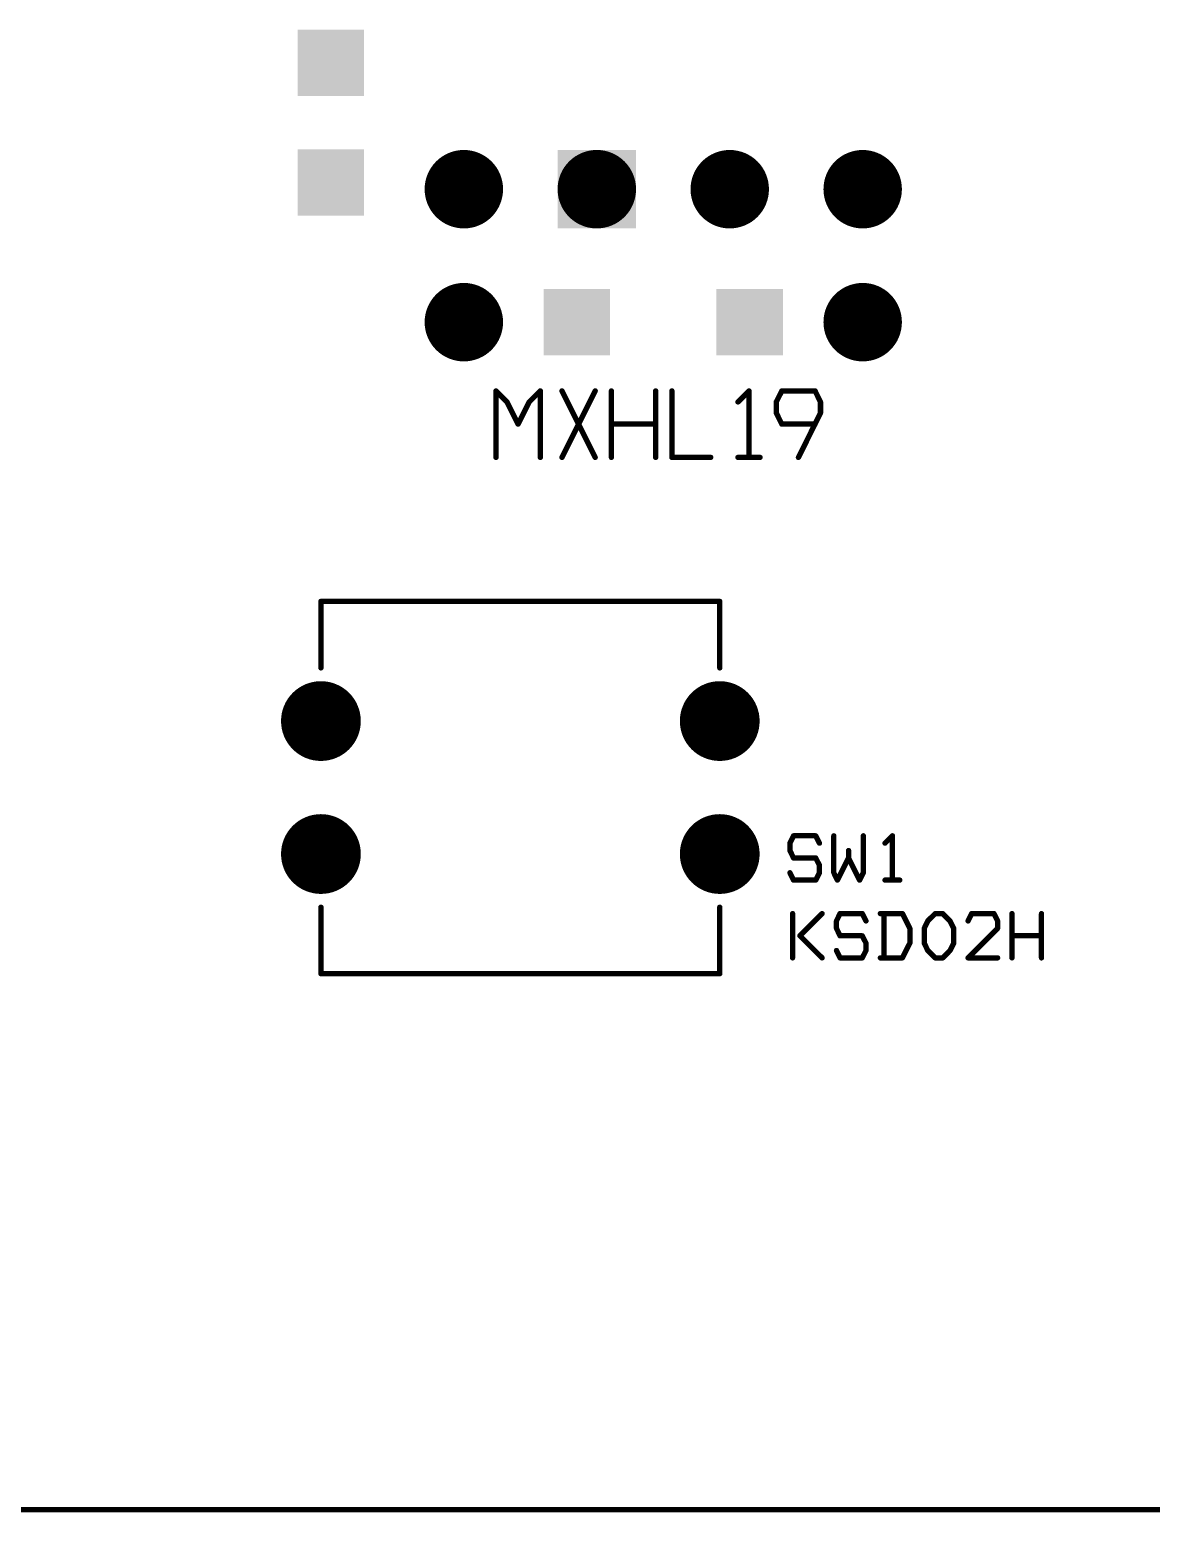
# Model space of a CAD drawing. Header units: millimetres. Extents: x 451 to 799, y 260 to 388.
# Drawn here: x 605.66 to 627.09, y 259.67 to 287.99 of the extents above; entities that cross this region are included whole.
import ezdxf

# ---------------------------------------------------------------- set-up
doc = ezdxf.new("R2010")
doc.units = ezdxf.units.MM
for name, color, linetype in [('3_A_', 4, 'Continuous'), ('4_A_', 54, 'Continuous'), ('5_A_', 7, 'Continuous'), ('8_A_', 3, 'Continuous')]:
    doc.layers.add(name, color=color, linetype=linetype)

# ---------------------------------------------------------------- blocks, each defined once
blk = doc.blocks.new('D24ROUND1_4986X1_4986')
blk.add_lwpolyline([(0.37465, 0, 0.7493, 0.7493, 1), (-0.37465, 0, 0.7493, 0.7493, 1), (0.37465, 0, 0.7493, 0.7493, 0)], format="xyseb")
blk = doc.blocks.new('D29ROUND1_524X1_524')
blk.add_lwpolyline([(0.381, 0, 0.762, 0.762, 1), (-0.381, 0, 0.762, 0.762, 1), (0.381, 0, 0.762, 0.762, 0)], format="xyseb")
blk = doc.blocks.new('D16SQUARE1_27X1_27')
blk.add_solid([(-0.635, -0.635), (0.635, -0.635), (-0.635, 0.635), (0.635, 0.635)])
blk = doc.blocks.new('D41SQUARE1_4986X1_4986')
blk.add_solid([(-0.7493, -0.7493), (0.7493, -0.7493), (-0.7493, 0.7493), (0.7493, 0.7493)])

msp = doc.modelspace()

# ---------------------------------------------------------------- linework, layer by layer
at = {"layer": '5_A_'}
for points in [[(614.778, 280.881, 0.102, 0.102, 0), (614.567, 281.092, 0.102, 0.102, 0)], [(614.567, 281.092, 0.102, 0.102, 0), (614.567, 279.822, 0.102, 0.102, 0)], [(615.413, 281.092, 0.102, 0.102, 0), (615.202, 280.881, 0.102, 0.102, 0)], [(615.413, 279.822, 0.102, 0.102, 0), (615.413, 281.092, 0.102, 0.102, 0)], [(616.462, 279.822, 0.102, 0.102, 0), (615.827, 281.092, 0.102, 0.102, 0)], [(616.462, 281.092, 0.102, 0.102, 0), (615.827, 279.822, 0.102, 0.102, 0)], [(616.772, 279.822, 0.102, 0.102, 0), (616.772, 281.092, 0.102, 0.102, 0)], [(617.618, 279.822, 0.102, 0.102, 0), (617.618, 281.092, 0.102, 0.102, 0)], [(617.928, 279.822, 0.102, 0.102, 0), (617.928, 281.092, 0.102, 0.102, 0)], [(619.401, 281.092, 0.102, 0.102, 0), (619.19, 280.881, 0.102, 0.102, 0)], [(619.401, 279.822, 0.102, 0.102, 0), (619.401, 281.092, 0.102, 0.102, 0)], [(619.922, 280.881, 0.102, 0.102, 0), (620.028, 281.092, 0.102, 0.102, 0)], [(620.028, 281.092, 0.102, 0.102, 0), (620.663, 281.092, 0.102, 0.102, 0)], [(620.663, 281.092, 0.102, 0.102, 0), (620.767, 280.881, 0.102, 0.102, 0)], [(614.989, 280.457, 0.102, 0.102, 0), (614.778, 280.881, 0.102, 0.102, 0)], [(615.202, 280.881, 0.102, 0.102, 0), (614.989, 280.457, 0.102, 0.102, 0)], [(619.922, 280.67, 0.102, 0.102, 0), (619.922, 280.881, 0.102, 0.102, 0)], [(620.028, 280.457, 0.102, 0.102, 0), (619.922, 280.67, 0.102, 0.102, 0)], [(620.767, 280.67, 0.102, 0.102, 0), (620.346, 279.822, 0.102, 0.102, 0)], [(620.767, 280.881, 0.102, 0.102, 0), (620.767, 280.67, 0.102, 0.102, 0)], [(617.618, 280.457, 0.102, 0.102, 0), (616.772, 280.457, 0.102, 0.102, 0)], [(620.663, 280.457, 0.102, 0.102, 0), (620.028, 280.457, 0.102, 0.102, 0)], [(618.669, 279.822, 0.102, 0.102, 0), (617.928, 279.822, 0.102, 0.102, 0)], [(619.612, 279.822, 0.102, 0.102, 0), (619.19, 279.822, 0.102, 0.102, 0)], [(611.222, 275.801, 0.102, 0.102, 0), (611.222, 277.071, 0.102, 0.102, 0)], [(611.222, 277.071, 0.102, 0.102, 0), (618.842, 277.071, 0.102, 0.102, 0)], [(618.842, 277.071, 0.102, 0.102, 0), (618.842, 275.801, 0.102, 0.102, 0)], [(620.252, 272.593, 0.102, 0.102, 0), (620.183, 272.453, 0.102, 0.102, 0)], [(620.183, 272.453, 0.102, 0.102, 0), (620.183, 272.311, 0.102, 0.102, 0)], [(620.676, 272.593, 0.102, 0.102, 0), (620.252, 272.593, 0.102, 0.102, 0)], [(620.747, 272.453, 0.102, 0.102, 0), (620.676, 272.593, 0.102, 0.102, 0)], [(621.021, 271.887, 0.102, 0.102, 0), (621.021, 272.593, 0.102, 0.102, 0)], [(621.585, 272.593, 0.102, 0.102, 0), (621.585, 271.887, 0.102, 0.102, 0)], [(622.142, 272.593, 0.102, 0.102, 0), (621.999, 272.453, 0.102, 0.102, 0)], [(622.142, 271.747, 0.102, 0.102, 0), (622.142, 272.593, 0.102, 0.102, 0)], [(620.183, 272.311, 0.102, 0.102, 0), (620.252, 272.169, 0.102, 0.102, 0)], [(620.252, 272.169, 0.102, 0.102, 0), (620.676, 272.169, 0.102, 0.102, 0)], [(620.676, 272.169, 0.102, 0.102, 0), (620.747, 272.029, 0.102, 0.102, 0)], [(621.303, 272.169, 0.102, 0.102, 0), (621.09, 271.747, 0.102, 0.102, 0)], [(621.303, 272.311, 0.102, 0.102, 0), (621.303, 272.169, 0.102, 0.102, 0)], [(621.514, 271.747, 0.102, 0.102, 0), (621.303, 272.169, 0.102, 0.102, 0)], [(620.252, 271.747, 0.102, 0.102, 0), (620.183, 271.887, 0.102, 0.102, 0)], [(620.747, 271.887, 0.102, 0.102, 0), (620.676, 271.747, 0.102, 0.102, 0)], [(620.747, 272.029, 0.102, 0.102, 0), (620.747, 271.887, 0.102, 0.102, 0)], [(621.09, 271.747, 0.102, 0.102, 0), (621.021, 271.887, 0.102, 0.102, 0)], [(621.585, 271.887, 0.102, 0.102, 0), (621.514, 271.747, 0.102, 0.102, 0)], [(620.676, 271.747, 0.102, 0.102, 0), (620.252, 271.747, 0.102, 0.102, 0)], [(622.281, 271.747, 0.102, 0.102, 0), (621.999, 271.747, 0.102, 0.102, 0)], [(611.222, 269.959, 0.102, 0.102, 0), (611.222, 271.229, 0.102, 0.102, 0)], [(618.842, 271.229, 0.102, 0.102, 0), (618.842, 269.959, 0.102, 0.102, 0)], [(620.234, 271.107, 0.102, 0.102, 0), (620.234, 270.261, 0.102, 0.102, 0)], [(620.374, 270.683, 0.102, 0.102, 0), (620.798, 271.107, 0.102, 0.102, 0)], [(621.141, 271.107, 0.102, 0.102, 0), (621.072, 270.967, 0.102, 0.102, 0)], [(621.565, 271.107, 0.102, 0.102, 0), (621.141, 271.107, 0.102, 0.102, 0)], [(621.636, 270.967, 0.102, 0.102, 0), (621.565, 271.107, 0.102, 0.102, 0)], [(622.332, 271.107, 0.102, 0.102, 0), (621.91, 271.107, 0.102, 0.102, 0)], [(621.979, 270.261, 0.102, 0.102, 0), (621.979, 271.107, 0.102, 0.102, 0)], [(622.474, 270.825, 0.102, 0.102, 0), (622.332, 271.107, 0.102, 0.102, 0)], [(622.817, 270.967, 0.102, 0.102, 0), (622.959, 271.107, 0.102, 0.102, 0)], [(622.959, 271.107, 0.102, 0.102, 0), (623.102, 271.107, 0.102, 0.102, 0)], [(623.102, 271.107, 0.102, 0.102, 0), (623.241, 270.967, 0.102, 0.102, 0)], [(623.655, 271.107, 0.102, 0.102, 0), (623.587, 270.967, 0.102, 0.102, 0)], [(624.08, 271.107, 0.102, 0.102, 0), (623.655, 271.107, 0.102, 0.102, 0)], [(624.151, 270.967, 0.102, 0.102, 0), (624.08, 271.107, 0.102, 0.102, 0)], [(624.425, 270.261, 0.102, 0.102, 0), (624.425, 271.107, 0.102, 0.102, 0)], [(624.989, 270.261, 0.102, 0.102, 0), (624.989, 271.107, 0.102, 0.102, 0)], [(621.072, 270.967, 0.102, 0.102, 0), (621.072, 270.825, 0.102, 0.102, 0)], [(621.072, 270.825, 0.102, 0.102, 0), (621.141, 270.683, 0.102, 0.102, 0)], [(622.474, 270.543, 0.102, 0.102, 0), (622.474, 270.825, 0.102, 0.102, 0)], [(622.749, 270.825, 0.102, 0.102, 0), (622.817, 270.967, 0.102, 0.102, 0)], [(622.749, 270.543, 0.102, 0.102, 0), (622.749, 270.825, 0.102, 0.102, 0)], [(623.241, 270.967, 0.102, 0.102, 0), (623.313, 270.825, 0.102, 0.102, 0)], [(623.313, 270.825, 0.102, 0.102, 0), (623.313, 270.543, 0.102, 0.102, 0)], [(623.587, 270.261, 0.102, 0.102, 0), (624.151, 270.825, 0.102, 0.102, 0)], [(624.151, 270.825, 0.102, 0.102, 0), (624.151, 270.967, 0.102, 0.102, 0)], [(620.798, 270.261, 0.102, 0.102, 0), (620.374, 270.683, 0.102, 0.102, 0)], [(621.141, 270.683, 0.102, 0.102, 0), (621.565, 270.683, 0.102, 0.102, 0)], [(621.565, 270.683, 0.102, 0.102, 0), (621.636, 270.543, 0.102, 0.102, 0)], [(621.636, 270.543, 0.102, 0.102, 0), (621.636, 270.401, 0.102, 0.102, 0)], [(622.332, 270.261, 0.102, 0.102, 0), (622.474, 270.543, 0.102, 0.102, 0)], [(622.817, 270.401, 0.102, 0.102, 0), (622.749, 270.543, 0.102, 0.102, 0)], [(623.313, 270.543, 0.102, 0.102, 0), (623.241, 270.401, 0.102, 0.102, 0)], [(624.989, 270.683, 0.102, 0.102, 0), (624.425, 270.683, 0.102, 0.102, 0)], [(621.141, 270.261, 0.102, 0.102, 0), (621.072, 270.401, 0.102, 0.102, 0)], [(621.565, 270.261, 0.102, 0.102, 0), (621.141, 270.261, 0.102, 0.102, 0)], [(621.636, 270.401, 0.102, 0.102, 0), (621.565, 270.261, 0.102, 0.102, 0)], [(621.91, 270.261, 0.102, 0.102, 0), (622.332, 270.261, 0.102, 0.102, 0)], [(622.959, 270.261, 0.102, 0.102, 0), (622.817, 270.401, 0.102, 0.102, 0)], [(623.102, 270.261, 0.102, 0.102, 0), (622.959, 270.261, 0.102, 0.102, 0)], [(623.241, 270.401, 0.102, 0.102, 0), (623.102, 270.261, 0.102, 0.102, 0)], [(624.151, 270.261, 0.102, 0.102, 0), (623.587, 270.261, 0.102, 0.102, 0)], [(618.842, 269.959, 0.102, 0.102, 0), (611.222, 269.959, 0.102, 0.102, 0)]]:
    msp.add_lwpolyline(points, format="xyseb", dxfattribs=at)
for points in [[(614.542, 281.092, 0.0508, 0.0508, 1), (614.593, 281.092, 0.0508, 0.0508, 1), (614.542, 281.092, 0.0508, 0.0508, 0)], [(614.542, 281.092, 0.0508, 0.0508, 1), (614.593, 281.092, 0.0508, 0.0508, 1), (614.542, 281.092, 0.0508, 0.0508, 0)], [(614.542, 281.092, 0.0508, 0.0508, 1), (614.593, 281.092, 0.0508, 0.0508, 1), (614.542, 281.092, 0.0508, 0.0508, 0)], [(615.388, 281.092, 0.0508, 0.0508, 1), (615.439, 281.092, 0.0508, 0.0508, 1), (615.388, 281.092, 0.0508, 0.0508, 0)], [(615.388, 281.092, 0.0508, 0.0508, 1), (615.439, 281.092, 0.0508, 0.0508, 1), (615.388, 281.092, 0.0508, 0.0508, 0)], [(615.388, 281.092, 0.0508, 0.0508, 1), (615.439, 281.092, 0.0508, 0.0508, 1), (615.388, 281.092, 0.0508, 0.0508, 0)], [(615.802, 281.092, 0.0508, 0.0508, 1), (615.853, 281.092, 0.0508, 0.0508, 1), (615.802, 281.092, 0.0508, 0.0508, 0)], [(615.802, 281.092, 0.0508, 0.0508, 1), (615.853, 281.092, 0.0508, 0.0508, 1), (615.802, 281.092, 0.0508, 0.0508, 0)], [(616.437, 281.092, 0.0508, 0.0508, 1), (616.488, 281.092, 0.0508, 0.0508, 1), (616.437, 281.092, 0.0508, 0.0508, 0)], [(616.747, 281.092, 0.0508, 0.0508, 1), (616.797, 281.092, 0.0508, 0.0508, 1), (616.747, 281.092, 0.0508, 0.0508, 0)], [(616.747, 281.092, 0.0508, 0.0508, 1), (616.797, 281.092, 0.0508, 0.0508, 1), (616.747, 281.092, 0.0508, 0.0508, 0)], [(617.592, 281.092, 0.0508, 0.0508, 1), (617.643, 281.092, 0.0508, 0.0508, 1), (617.592, 281.092, 0.0508, 0.0508, 0)], [(617.592, 281.092, 0.0508, 0.0508, 1), (617.643, 281.092, 0.0508, 0.0508, 1), (617.592, 281.092, 0.0508, 0.0508, 0)], [(617.902, 281.092, 0.0508, 0.0508, 1), (617.953, 281.092, 0.0508, 0.0508, 1), (617.902, 281.092, 0.0508, 0.0508, 0)], [(617.902, 281.092, 0.0508, 0.0508, 1), (617.953, 281.092, 0.0508, 0.0508, 1), (617.902, 281.092, 0.0508, 0.0508, 0)], [(619.376, 281.092, 0.0508, 0.0508, 1), (619.426, 281.092, 0.0508, 0.0508, 1), (619.376, 281.092, 0.0508, 0.0508, 0)], [(619.376, 281.092, 0.0508, 0.0508, 1), (619.426, 281.092, 0.0508, 0.0508, 1), (619.376, 281.092, 0.0508, 0.0508, 0)], [(619.376, 281.092, 0.0508, 0.0508, 1), (619.426, 281.092, 0.0508, 0.0508, 1), (619.376, 281.092, 0.0508, 0.0508, 0)], [(620.003, 281.092, 0.0508, 0.0508, 1), (620.054, 281.092, 0.0508, 0.0508, 1), (620.003, 281.092, 0.0508, 0.0508, 0)], [(620.003, 281.092, 0.0508, 0.0508, 1), (620.054, 281.092, 0.0508, 0.0508, 1), (620.003, 281.092, 0.0508, 0.0508, 0)], [(620.003, 281.092, 0.0508, 0.0508, 1), (620.054, 281.092, 0.0508, 0.0508, 1), (620.003, 281.092, 0.0508, 0.0508, 0)], [(620.638, 281.092, 0.0508, 0.0508, 1), (620.689, 281.092, 0.0508, 0.0508, 1), (620.638, 281.092, 0.0508, 0.0508, 0)], [(620.638, 281.092, 0.0508, 0.0508, 1), (620.689, 281.092, 0.0508, 0.0508, 1), (620.638, 281.092, 0.0508, 0.0508, 0)], [(620.638, 281.092, 0.0508, 0.0508, 1), (620.689, 281.092, 0.0508, 0.0508, 1), (620.638, 281.092, 0.0508, 0.0508, 0)], [(614.753, 280.881, 0.0508, 0.0508, 1), (614.804, 280.881, 0.0508, 0.0508, 1), (614.753, 280.881, 0.0508, 0.0508, 0)], [(614.753, 280.881, 0.0508, 0.0508, 1), (614.804, 280.881, 0.0508, 0.0508, 1), (614.753, 280.881, 0.0508, 0.0508, 0)], [(614.753, 280.881, 0.0508, 0.0508, 1), (614.804, 280.881, 0.0508, 0.0508, 1), (614.753, 280.881, 0.0508, 0.0508, 0)], [(615.177, 280.881, 0.0508, 0.0508, 1), (615.228, 280.881, 0.0508, 0.0508, 1), (615.177, 280.881, 0.0508, 0.0508, 0)], [(615.177, 280.881, 0.0508, 0.0508, 1), (615.228, 280.881, 0.0508, 0.0508, 1), (615.177, 280.881, 0.0508, 0.0508, 0)], [(615.177, 280.881, 0.0508, 0.0508, 1), (615.228, 280.881, 0.0508, 0.0508, 1), (615.177, 280.881, 0.0508, 0.0508, 0)], [(619.165, 280.881, 0.0508, 0.0508, 1), (619.216, 280.881, 0.0508, 0.0508, 1), (619.165, 280.881, 0.0508, 0.0508, 0)], [(619.165, 280.881, 0.0508, 0.0508, 1), (619.216, 280.881, 0.0508, 0.0508, 1), (619.165, 280.881, 0.0508, 0.0508, 0)], [(619.896, 280.881, 0.0508, 0.0508, 1), (619.947, 280.881, 0.0508, 0.0508, 1), (619.896, 280.881, 0.0508, 0.0508, 0)], [(619.896, 280.881, 0.0508, 0.0508, 1), (619.947, 280.881, 0.0508, 0.0508, 1), (619.896, 280.881, 0.0508, 0.0508, 0)], [(619.896, 280.881, 0.0508, 0.0508, 1), (619.947, 280.881, 0.0508, 0.0508, 1), (619.896, 280.881, 0.0508, 0.0508, 0)], [(619.896, 280.67, 0.0508, 0.0508, 1), (619.947, 280.67, 0.0508, 0.0508, 1), (619.896, 280.67, 0.0508, 0.0508, 0)], [(619.896, 280.67, 0.0508, 0.0508, 1), (619.947, 280.67, 0.0508, 0.0508, 1), (619.896, 280.67, 0.0508, 0.0508, 0)], [(619.896, 280.67, 0.0508, 0.0508, 1), (619.947, 280.67, 0.0508, 0.0508, 1), (619.896, 280.67, 0.0508, 0.0508, 0)], [(620.742, 280.881, 0.0508, 0.0508, 1), (620.793, 280.881, 0.0508, 0.0508, 1), (620.742, 280.881, 0.0508, 0.0508, 0)], [(620.742, 280.881, 0.0508, 0.0508, 1), (620.793, 280.881, 0.0508, 0.0508, 1), (620.742, 280.881, 0.0508, 0.0508, 0)], [(620.742, 280.881, 0.0508, 0.0508, 1), (620.793, 280.881, 0.0508, 0.0508, 1), (620.742, 280.881, 0.0508, 0.0508, 0)], [(620.742, 280.67, 0.0508, 0.0508, 1), (620.793, 280.67, 0.0508, 0.0508, 1), (620.742, 280.67, 0.0508, 0.0508, 0)], [(620.742, 280.67, 0.0508, 0.0508, 1), (620.793, 280.67, 0.0508, 0.0508, 1), (620.742, 280.67, 0.0508, 0.0508, 0)], [(620.742, 280.67, 0.0508, 0.0508, 1), (620.793, 280.67, 0.0508, 0.0508, 1), (620.742, 280.67, 0.0508, 0.0508, 0)], [(614.964, 280.457, 0.0508, 0.0508, 1), (615.014, 280.457, 0.0508, 0.0508, 1), (614.964, 280.457, 0.0508, 0.0508, 0)], [(614.964, 280.457, 0.0508, 0.0508, 1), (615.014, 280.457, 0.0508, 0.0508, 1), (614.964, 280.457, 0.0508, 0.0508, 0)], [(614.964, 280.457, 0.0508, 0.0508, 1), (615.014, 280.457, 0.0508, 0.0508, 1), (614.964, 280.457, 0.0508, 0.0508, 0)], [(616.747, 280.457, 0.0508, 0.0508, 1), (616.797, 280.457, 0.0508, 0.0508, 1), (616.747, 280.457, 0.0508, 0.0508, 0)], [(616.747, 280.457, 0.0508, 0.0508, 1), (616.797, 280.457, 0.0508, 0.0508, 1), (616.747, 280.457, 0.0508, 0.0508, 0)], [(617.592, 280.457, 0.0508, 0.0508, 1), (617.643, 280.457, 0.0508, 0.0508, 1), (617.592, 280.457, 0.0508, 0.0508, 0)], [(620.003, 280.457, 0.0508, 0.0508, 1), (620.054, 280.457, 0.0508, 0.0508, 1), (620.003, 280.457, 0.0508, 0.0508, 0)], [(620.003, 280.457, 0.0508, 0.0508, 1), (620.054, 280.457, 0.0508, 0.0508, 1), (620.003, 280.457, 0.0508, 0.0508, 0)], [(620.003, 280.457, 0.0508, 0.0508, 1), (620.054, 280.457, 0.0508, 0.0508, 1), (620.003, 280.457, 0.0508, 0.0508, 0)], [(620.638, 280.457, 0.0508, 0.0508, 1), (620.689, 280.457, 0.0508, 0.0508, 1), (620.638, 280.457, 0.0508, 0.0508, 0)], [(614.542, 279.822, 0.0508, 0.0508, 1), (614.593, 279.822, 0.0508, 0.0508, 1), (614.542, 279.822, 0.0508, 0.0508, 0)], [(614.542, 279.822, 0.0508, 0.0508, 1), (614.593, 279.822, 0.0508, 0.0508, 1), (614.542, 279.822, 0.0508, 0.0508, 0)], [(615.388, 279.822, 0.0508, 0.0508, 1), (615.439, 279.822, 0.0508, 0.0508, 1), (615.388, 279.822, 0.0508, 0.0508, 0)], [(615.802, 279.822, 0.0508, 0.0508, 1), (615.853, 279.822, 0.0508, 0.0508, 1), (615.802, 279.822, 0.0508, 0.0508, 0)], [(615.802, 279.822, 0.0508, 0.0508, 1), (615.853, 279.822, 0.0508, 0.0508, 1), (615.802, 279.822, 0.0508, 0.0508, 0)], [(616.437, 279.822, 0.0508, 0.0508, 1), (616.488, 279.822, 0.0508, 0.0508, 1), (616.437, 279.822, 0.0508, 0.0508, 0)], [(616.747, 279.822, 0.0508, 0.0508, 1), (616.797, 279.822, 0.0508, 0.0508, 1), (616.747, 279.822, 0.0508, 0.0508, 0)], [(617.592, 279.822, 0.0508, 0.0508, 1), (617.643, 279.822, 0.0508, 0.0508, 1), (617.592, 279.822, 0.0508, 0.0508, 0)], [(617.902, 279.822, 0.0508, 0.0508, 1), (617.953, 279.822, 0.0508, 0.0508, 1), (617.902, 279.822, 0.0508, 0.0508, 0)], [(617.902, 279.822, 0.0508, 0.0508, 1), (617.953, 279.822, 0.0508, 0.0508, 1), (617.902, 279.822, 0.0508, 0.0508, 0)], [(617.902, 279.822, 0.0508, 0.0508, 1), (617.953, 279.822, 0.0508, 0.0508, 1), (617.902, 279.822, 0.0508, 0.0508, 0)], [(618.644, 279.822, 0.0508, 0.0508, 1), (618.695, 279.822, 0.0508, 0.0508, 1), (618.644, 279.822, 0.0508, 0.0508, 0)], [(619.165, 279.822, 0.0508, 0.0508, 1), (619.216, 279.822, 0.0508, 0.0508, 1), (619.165, 279.822, 0.0508, 0.0508, 0)], [(619.165, 279.822, 0.0508, 0.0508, 1), (619.216, 279.822, 0.0508, 0.0508, 1), (619.165, 279.822, 0.0508, 0.0508, 0)], [(619.376, 279.822, 0.0508, 0.0508, 1), (619.426, 279.822, 0.0508, 0.0508, 1), (619.376, 279.822, 0.0508, 0.0508, 0)], [(619.586, 279.822, 0.0508, 0.0508, 1), (619.637, 279.822, 0.0508, 0.0508, 1), (619.586, 279.822, 0.0508, 0.0508, 0)], [(620.32, 279.822, 0.0508, 0.0508, 1), (620.371, 279.822, 0.0508, 0.0508, 1), (620.32, 279.822, 0.0508, 0.0508, 0)], [(620.32, 279.822, 0.0508, 0.0508, 1), (620.371, 279.822, 0.0508, 0.0508, 1), (620.32, 279.822, 0.0508, 0.0508, 0)], [(611.197, 277.071, 0.0508, 0.0508, 1), (611.248, 277.071, 0.0508, 0.0508, 1), (611.197, 277.071, 0.0508, 0.0508, 0)], [(611.197, 277.071, 0.0508, 0.0508, 1), (611.248, 277.071, 0.0508, 0.0508, 1), (611.197, 277.071, 0.0508, 0.0508, 0)], [(611.197, 277.071, 0.0508, 0.0508, 1), (611.248, 277.071, 0.0508, 0.0508, 1), (611.197, 277.071, 0.0508, 0.0508, 0)], [(618.817, 277.071, 0.0508, 0.0508, 1), (618.868, 277.071, 0.0508, 0.0508, 1), (618.817, 277.071, 0.0508, 0.0508, 0)], [(618.817, 277.071, 0.0508, 0.0508, 1), (618.868, 277.071, 0.0508, 0.0508, 1), (618.817, 277.071, 0.0508, 0.0508, 0)], [(618.817, 277.071, 0.0508, 0.0508, 1), (618.868, 277.071, 0.0508, 0.0508, 1), (618.817, 277.071, 0.0508, 0.0508, 0)], [(611.197, 275.801, 0.0508, 0.0508, 1), (611.248, 275.801, 0.0508, 0.0508, 1), (611.197, 275.801, 0.0508, 0.0508, 0)], [(618.817, 275.801, 0.0508, 0.0508, 1), (618.868, 275.801, 0.0508, 0.0508, 1), (618.817, 275.801, 0.0508, 0.0508, 0)], [(618.817, 275.801, 0.0508, 0.0508, 1), (618.868, 275.801, 0.0508, 0.0508, 1), (618.817, 275.801, 0.0508, 0.0508, 0)], [(620.158, 272.453, 0.0508, 0.0508, 1), (620.209, 272.453, 0.0508, 0.0508, 1), (620.158, 272.453, 0.0508, 0.0508, 0)], [(620.158, 272.453, 0.0508, 0.0508, 1), (620.209, 272.453, 0.0508, 0.0508, 1), (620.158, 272.453, 0.0508, 0.0508, 0)], [(620.158, 272.453, 0.0508, 0.0508, 1), (620.209, 272.453, 0.0508, 0.0508, 1), (620.158, 272.453, 0.0508, 0.0508, 0)], [(620.226, 272.593, 0.0508, 0.0508, 1), (620.277, 272.593, 0.0508, 0.0508, 1), (620.226, 272.593, 0.0508, 0.0508, 0)], [(620.226, 272.593, 0.0508, 0.0508, 1), (620.277, 272.593, 0.0508, 0.0508, 1), (620.226, 272.593, 0.0508, 0.0508, 0)], [(620.226, 272.593, 0.0508, 0.0508, 1), (620.277, 272.593, 0.0508, 0.0508, 1), (620.226, 272.593, 0.0508, 0.0508, 0)], [(620.651, 272.593, 0.0508, 0.0508, 1), (620.701, 272.593, 0.0508, 0.0508, 1), (620.651, 272.593, 0.0508, 0.0508, 0)], [(620.651, 272.593, 0.0508, 0.0508, 1), (620.701, 272.593, 0.0508, 0.0508, 1), (620.651, 272.593, 0.0508, 0.0508, 0)], [(620.651, 272.593, 0.0508, 0.0508, 1), (620.701, 272.593, 0.0508, 0.0508, 1), (620.651, 272.593, 0.0508, 0.0508, 0)], [(620.722, 272.453, 0.0508, 0.0508, 1), (620.773, 272.453, 0.0508, 0.0508, 1), (620.722, 272.453, 0.0508, 0.0508, 0)], [(620.996, 272.593, 0.0508, 0.0508, 1), (621.047, 272.593, 0.0508, 0.0508, 1), (620.996, 272.593, 0.0508, 0.0508, 0)], [(620.996, 272.593, 0.0508, 0.0508, 1), (621.047, 272.593, 0.0508, 0.0508, 1), (620.996, 272.593, 0.0508, 0.0508, 0)], [(621.56, 272.593, 0.0508, 0.0508, 1), (621.611, 272.593, 0.0508, 0.0508, 1), (621.56, 272.593, 0.0508, 0.0508, 0)], [(621.974, 272.453, 0.0508, 0.0508, 1), (622.025, 272.453, 0.0508, 0.0508, 1), (621.974, 272.453, 0.0508, 0.0508, 0)], [(621.974, 272.453, 0.0508, 0.0508, 1), (622.025, 272.453, 0.0508, 0.0508, 1), (621.974, 272.453, 0.0508, 0.0508, 0)], [(622.116, 272.593, 0.0508, 0.0508, 1), (622.167, 272.593, 0.0508, 0.0508, 1), (622.116, 272.593, 0.0508, 0.0508, 0)], [(622.116, 272.593, 0.0508, 0.0508, 1), (622.167, 272.593, 0.0508, 0.0508, 1), (622.116, 272.593, 0.0508, 0.0508, 0)], [(622.116, 272.593, 0.0508, 0.0508, 1), (622.167, 272.593, 0.0508, 0.0508, 1), (622.116, 272.593, 0.0508, 0.0508, 0)], [(620.158, 272.311, 0.0508, 0.0508, 1), (620.209, 272.311, 0.0508, 0.0508, 1), (620.158, 272.311, 0.0508, 0.0508, 0)], [(620.158, 272.311, 0.0508, 0.0508, 1), (620.209, 272.311, 0.0508, 0.0508, 1), (620.158, 272.311, 0.0508, 0.0508, 0)], [(620.158, 272.311, 0.0508, 0.0508, 1), (620.209, 272.311, 0.0508, 0.0508, 1), (620.158, 272.311, 0.0508, 0.0508, 0)], [(620.226, 272.169, 0.0508, 0.0508, 1), (620.277, 272.169, 0.0508, 0.0508, 1), (620.226, 272.169, 0.0508, 0.0508, 0)], [(620.226, 272.169, 0.0508, 0.0508, 1), (620.277, 272.169, 0.0508, 0.0508, 1), (620.226, 272.169, 0.0508, 0.0508, 0)], [(620.226, 272.169, 0.0508, 0.0508, 1), (620.277, 272.169, 0.0508, 0.0508, 1), (620.226, 272.169, 0.0508, 0.0508, 0)], [(620.651, 272.169, 0.0508, 0.0508, 1), (620.701, 272.169, 0.0508, 0.0508, 1), (620.651, 272.169, 0.0508, 0.0508, 0)], [(620.651, 272.169, 0.0508, 0.0508, 1), (620.701, 272.169, 0.0508, 0.0508, 1), (620.651, 272.169, 0.0508, 0.0508, 0)], [(620.651, 272.169, 0.0508, 0.0508, 1), (620.701, 272.169, 0.0508, 0.0508, 1), (620.651, 272.169, 0.0508, 0.0508, 0)], [(621.278, 272.311, 0.0508, 0.0508, 1), (621.329, 272.311, 0.0508, 0.0508, 1), (621.278, 272.311, 0.0508, 0.0508, 0)], [(621.278, 272.169, 0.0508, 0.0508, 1), (621.329, 272.169, 0.0508, 0.0508, 1), (621.278, 272.169, 0.0508, 0.0508, 0)], [(621.278, 272.169, 0.0508, 0.0508, 1), (621.329, 272.169, 0.0508, 0.0508, 1), (621.278, 272.169, 0.0508, 0.0508, 0)], [(621.278, 272.169, 0.0508, 0.0508, 1), (621.329, 272.169, 0.0508, 0.0508, 1), (621.278, 272.169, 0.0508, 0.0508, 0)], [(621.278, 272.169, 0.0508, 0.0508, 1), (621.329, 272.169, 0.0508, 0.0508, 1), (621.278, 272.169, 0.0508, 0.0508, 0)], [(621.278, 272.169, 0.0508, 0.0508, 1), (621.329, 272.169, 0.0508, 0.0508, 1), (621.278, 272.169, 0.0508, 0.0508, 0)], [(620.158, 271.887, 0.0508, 0.0508, 1), (620.209, 271.887, 0.0508, 0.0508, 1), (620.158, 271.887, 0.0508, 0.0508, 0)], [(620.158, 271.887, 0.0508, 0.0508, 1), (620.209, 271.887, 0.0508, 0.0508, 1), (620.158, 271.887, 0.0508, 0.0508, 0)], [(620.722, 272.029, 0.0508, 0.0508, 1), (620.773, 272.029, 0.0508, 0.0508, 1), (620.722, 272.029, 0.0508, 0.0508, 0)], [(620.722, 272.029, 0.0508, 0.0508, 1), (620.773, 272.029, 0.0508, 0.0508, 1), (620.722, 272.029, 0.0508, 0.0508, 0)], [(620.722, 272.029, 0.0508, 0.0508, 1), (620.773, 272.029, 0.0508, 0.0508, 1), (620.722, 272.029, 0.0508, 0.0508, 0)], [(620.722, 271.887, 0.0508, 0.0508, 1), (620.773, 271.887, 0.0508, 0.0508, 1), (620.722, 271.887, 0.0508, 0.0508, 0)], [(620.722, 271.887, 0.0508, 0.0508, 1), (620.773, 271.887, 0.0508, 0.0508, 1), (620.722, 271.887, 0.0508, 0.0508, 0)], [(620.722, 271.887, 0.0508, 0.0508, 1), (620.773, 271.887, 0.0508, 0.0508, 1), (620.722, 271.887, 0.0508, 0.0508, 0)], [(620.996, 271.887, 0.0508, 0.0508, 1), (621.047, 271.887, 0.0508, 0.0508, 1), (620.996, 271.887, 0.0508, 0.0508, 0)], [(620.996, 271.887, 0.0508, 0.0508, 1), (621.047, 271.887, 0.0508, 0.0508, 1), (620.996, 271.887, 0.0508, 0.0508, 0)], [(620.996, 271.887, 0.0508, 0.0508, 1), (621.047, 271.887, 0.0508, 0.0508, 1), (620.996, 271.887, 0.0508, 0.0508, 0)], [(621.56, 271.887, 0.0508, 0.0508, 1), (621.611, 271.887, 0.0508, 0.0508, 1), (621.56, 271.887, 0.0508, 0.0508, 0)], [(621.56, 271.887, 0.0508, 0.0508, 1), (621.611, 271.887, 0.0508, 0.0508, 1), (621.56, 271.887, 0.0508, 0.0508, 0)], [(621.56, 271.887, 0.0508, 0.0508, 1), (621.611, 271.887, 0.0508, 0.0508, 1), (621.56, 271.887, 0.0508, 0.0508, 0)], [(620.226, 271.747, 0.0508, 0.0508, 1), (620.277, 271.747, 0.0508, 0.0508, 1), (620.226, 271.747, 0.0508, 0.0508, 0)], [(620.226, 271.747, 0.0508, 0.0508, 1), (620.277, 271.747, 0.0508, 0.0508, 1), (620.226, 271.747, 0.0508, 0.0508, 0)], [(620.226, 271.747, 0.0508, 0.0508, 1), (620.277, 271.747, 0.0508, 0.0508, 1), (620.226, 271.747, 0.0508, 0.0508, 0)], [(620.651, 271.747, 0.0508, 0.0508, 1), (620.701, 271.747, 0.0508, 0.0508, 1), (620.651, 271.747, 0.0508, 0.0508, 0)], [(620.651, 271.747, 0.0508, 0.0508, 1), (620.701, 271.747, 0.0508, 0.0508, 1), (620.651, 271.747, 0.0508, 0.0508, 0)], [(620.651, 271.747, 0.0508, 0.0508, 1), (620.701, 271.747, 0.0508, 0.0508, 1), (620.651, 271.747, 0.0508, 0.0508, 0)], [(621.065, 271.747, 0.0508, 0.0508, 1), (621.115, 271.747, 0.0508, 0.0508, 1), (621.065, 271.747, 0.0508, 0.0508, 0)], [(621.065, 271.747, 0.0508, 0.0508, 1), (621.115, 271.747, 0.0508, 0.0508, 1), (621.065, 271.747, 0.0508, 0.0508, 0)], [(621.065, 271.747, 0.0508, 0.0508, 1), (621.115, 271.747, 0.0508, 0.0508, 1), (621.065, 271.747, 0.0508, 0.0508, 0)], [(621.489, 271.747, 0.0508, 0.0508, 1), (621.54, 271.747, 0.0508, 0.0508, 1), (621.489, 271.747, 0.0508, 0.0508, 0)], [(621.489, 271.747, 0.0508, 0.0508, 1), (621.54, 271.747, 0.0508, 0.0508, 1), (621.489, 271.747, 0.0508, 0.0508, 0)], [(621.489, 271.747, 0.0508, 0.0508, 1), (621.54, 271.747, 0.0508, 0.0508, 1), (621.489, 271.747, 0.0508, 0.0508, 0)], [(621.974, 271.747, 0.0508, 0.0508, 1), (622.025, 271.747, 0.0508, 0.0508, 1), (621.974, 271.747, 0.0508, 0.0508, 0)], [(621.974, 271.747, 0.0508, 0.0508, 1), (622.025, 271.747, 0.0508, 0.0508, 1), (621.974, 271.747, 0.0508, 0.0508, 0)], [(622.116, 271.747, 0.0508, 0.0508, 1), (622.167, 271.747, 0.0508, 0.0508, 1), (622.116, 271.747, 0.0508, 0.0508, 0)], [(622.256, 271.747, 0.0508, 0.0508, 1), (622.307, 271.747, 0.0508, 0.0508, 1), (622.256, 271.747, 0.0508, 0.0508, 0)], [(611.197, 271.229, 0.0508, 0.0508, 1), (611.248, 271.229, 0.0508, 0.0508, 1), (611.197, 271.229, 0.0508, 0.0508, 0)], [(611.197, 271.229, 0.0508, 0.0508, 1), (611.248, 271.229, 0.0508, 0.0508, 1), (611.197, 271.229, 0.0508, 0.0508, 0)], [(618.817, 271.229, 0.0508, 0.0508, 1), (618.868, 271.229, 0.0508, 0.0508, 1), (618.817, 271.229, 0.0508, 0.0508, 0)], [(620.209, 271.107, 0.0508, 0.0508, 1), (620.259, 271.107, 0.0508, 0.0508, 1), (620.209, 271.107, 0.0508, 0.0508, 0)], [(620.773, 271.107, 0.0508, 0.0508, 1), (620.823, 271.107, 0.0508, 0.0508, 1), (620.773, 271.107, 0.0508, 0.0508, 0)], [(620.773, 271.107, 0.0508, 0.0508, 1), (620.823, 271.107, 0.0508, 0.0508, 1), (620.773, 271.107, 0.0508, 0.0508, 0)], [(621.115, 271.107, 0.0508, 0.0508, 1), (621.166, 271.107, 0.0508, 0.0508, 1), (621.115, 271.107, 0.0508, 0.0508, 0)], [(621.115, 271.107, 0.0508, 0.0508, 1), (621.166, 271.107, 0.0508, 0.0508, 1), (621.115, 271.107, 0.0508, 0.0508, 0)], [(621.115, 271.107, 0.0508, 0.0508, 1), (621.166, 271.107, 0.0508, 0.0508, 1), (621.115, 271.107, 0.0508, 0.0508, 0)], [(621.54, 271.107, 0.0508, 0.0508, 1), (621.59, 271.107, 0.0508, 0.0508, 1), (621.54, 271.107, 0.0508, 0.0508, 0)], [(621.54, 271.107, 0.0508, 0.0508, 1), (621.59, 271.107, 0.0508, 0.0508, 1), (621.54, 271.107, 0.0508, 0.0508, 0)], [(621.54, 271.107, 0.0508, 0.0508, 1), (621.59, 271.107, 0.0508, 0.0508, 1), (621.54, 271.107, 0.0508, 0.0508, 0)], [(621.885, 271.107, 0.0508, 0.0508, 1), (621.936, 271.107, 0.0508, 0.0508, 1), (621.885, 271.107, 0.0508, 0.0508, 0)], [(621.885, 271.107, 0.0508, 0.0508, 1), (621.936, 271.107, 0.0508, 0.0508, 1), (621.885, 271.107, 0.0508, 0.0508, 0)], [(621.954, 271.107, 0.0508, 0.0508, 1), (622.004, 271.107, 0.0508, 0.0508, 1), (621.954, 271.107, 0.0508, 0.0508, 0)], [(621.954, 271.107, 0.0508, 0.0508, 1), (622.004, 271.107, 0.0508, 0.0508, 1), (621.954, 271.107, 0.0508, 0.0508, 0)], [(622.307, 271.107, 0.0508, 0.0508, 1), (622.357, 271.107, 0.0508, 0.0508, 1), (622.307, 271.107, 0.0508, 0.0508, 0)], [(622.307, 271.107, 0.0508, 0.0508, 1), (622.357, 271.107, 0.0508, 0.0508, 1), (622.307, 271.107, 0.0508, 0.0508, 0)], [(622.307, 271.107, 0.0508, 0.0508, 1), (622.357, 271.107, 0.0508, 0.0508, 1), (622.307, 271.107, 0.0508, 0.0508, 0)], [(622.934, 271.107, 0.0508, 0.0508, 1), (622.985, 271.107, 0.0508, 0.0508, 1), (622.934, 271.107, 0.0508, 0.0508, 0)], [(622.934, 271.107, 0.0508, 0.0508, 1), (622.985, 271.107, 0.0508, 0.0508, 1), (622.934, 271.107, 0.0508, 0.0508, 0)], [(622.934, 271.107, 0.0508, 0.0508, 1), (622.985, 271.107, 0.0508, 0.0508, 1), (622.934, 271.107, 0.0508, 0.0508, 0)], [(623.076, 271.107, 0.0508, 0.0508, 1), (623.127, 271.107, 0.0508, 0.0508, 1), (623.076, 271.107, 0.0508, 0.0508, 0)], [(623.076, 271.107, 0.0508, 0.0508, 1), (623.127, 271.107, 0.0508, 0.0508, 1), (623.076, 271.107, 0.0508, 0.0508, 0)], [(623.076, 271.107, 0.0508, 0.0508, 1), (623.127, 271.107, 0.0508, 0.0508, 1), (623.076, 271.107, 0.0508, 0.0508, 0)], [(623.63, 271.107, 0.0508, 0.0508, 1), (623.681, 271.107, 0.0508, 0.0508, 1), (623.63, 271.107, 0.0508, 0.0508, 0)], [(623.63, 271.107, 0.0508, 0.0508, 1), (623.681, 271.107, 0.0508, 0.0508, 1), (623.63, 271.107, 0.0508, 0.0508, 0)], [(623.63, 271.107, 0.0508, 0.0508, 1), (623.681, 271.107, 0.0508, 0.0508, 1), (623.63, 271.107, 0.0508, 0.0508, 0)], [(624.054, 271.107, 0.0508, 0.0508, 1), (624.105, 271.107, 0.0508, 0.0508, 1), (624.054, 271.107, 0.0508, 0.0508, 0)], [(624.054, 271.107, 0.0508, 0.0508, 1), (624.105, 271.107, 0.0508, 0.0508, 1), (624.054, 271.107, 0.0508, 0.0508, 0)], [(624.054, 271.107, 0.0508, 0.0508, 1), (624.105, 271.107, 0.0508, 0.0508, 1), (624.054, 271.107, 0.0508, 0.0508, 0)], [(624.4, 271.107, 0.0508, 0.0508, 1), (624.45, 271.107, 0.0508, 0.0508, 1), (624.4, 271.107, 0.0508, 0.0508, 0)], [(624.4, 271.107, 0.0508, 0.0508, 1), (624.45, 271.107, 0.0508, 0.0508, 1), (624.4, 271.107, 0.0508, 0.0508, 0)], [(624.964, 271.107, 0.0508, 0.0508, 1), (625.014, 271.107, 0.0508, 0.0508, 1), (624.964, 271.107, 0.0508, 0.0508, 0)], [(624.964, 271.107, 0.0508, 0.0508, 1), (625.014, 271.107, 0.0508, 0.0508, 1), (624.964, 271.107, 0.0508, 0.0508, 0)], [(621.047, 270.967, 0.0508, 0.0508, 1), (621.098, 270.967, 0.0508, 0.0508, 1), (621.047, 270.967, 0.0508, 0.0508, 0)], [(621.047, 270.967, 0.0508, 0.0508, 1), (621.098, 270.967, 0.0508, 0.0508, 1), (621.047, 270.967, 0.0508, 0.0508, 0)], [(621.047, 270.967, 0.0508, 0.0508, 1), (621.098, 270.967, 0.0508, 0.0508, 1), (621.047, 270.967, 0.0508, 0.0508, 0)], [(621.047, 270.825, 0.0508, 0.0508, 1), (621.098, 270.825, 0.0508, 0.0508, 1), (621.047, 270.825, 0.0508, 0.0508, 0)], [(621.047, 270.825, 0.0508, 0.0508, 1), (621.098, 270.825, 0.0508, 0.0508, 1), (621.047, 270.825, 0.0508, 0.0508, 0)], [(621.047, 270.825, 0.0508, 0.0508, 1), (621.098, 270.825, 0.0508, 0.0508, 1), (621.047, 270.825, 0.0508, 0.0508, 0)], [(621.611, 270.967, 0.0508, 0.0508, 1), (621.662, 270.967, 0.0508, 0.0508, 1), (621.611, 270.967, 0.0508, 0.0508, 0)], [(622.449, 270.825, 0.0508, 0.0508, 1), (622.5, 270.825, 0.0508, 0.0508, 1), (622.449, 270.825, 0.0508, 0.0508, 0)], [(622.449, 270.825, 0.0508, 0.0508, 1), (622.5, 270.825, 0.0508, 0.0508, 1), (622.449, 270.825, 0.0508, 0.0508, 0)], [(622.449, 270.825, 0.0508, 0.0508, 1), (622.5, 270.825, 0.0508, 0.0508, 1), (622.449, 270.825, 0.0508, 0.0508, 0)], [(622.723, 270.825, 0.0508, 0.0508, 1), (622.774, 270.825, 0.0508, 0.0508, 1), (622.723, 270.825, 0.0508, 0.0508, 0)], [(622.723, 270.825, 0.0508, 0.0508, 1), (622.774, 270.825, 0.0508, 0.0508, 1), (622.723, 270.825, 0.0508, 0.0508, 0)], [(622.723, 270.825, 0.0508, 0.0508, 1), (622.774, 270.825, 0.0508, 0.0508, 1), (622.723, 270.825, 0.0508, 0.0508, 0)], [(622.792, 270.967, 0.0508, 0.0508, 1), (622.843, 270.967, 0.0508, 0.0508, 1), (622.792, 270.967, 0.0508, 0.0508, 0)], [(622.792, 270.967, 0.0508, 0.0508, 1), (622.843, 270.967, 0.0508, 0.0508, 1), (622.792, 270.967, 0.0508, 0.0508, 0)], [(622.792, 270.967, 0.0508, 0.0508, 1), (622.843, 270.967, 0.0508, 0.0508, 1), (622.792, 270.967, 0.0508, 0.0508, 0)], [(623.216, 270.967, 0.0508, 0.0508, 1), (623.267, 270.967, 0.0508, 0.0508, 1), (623.216, 270.967, 0.0508, 0.0508, 0)], [(623.216, 270.967, 0.0508, 0.0508, 1), (623.267, 270.967, 0.0508, 0.0508, 1), (623.216, 270.967, 0.0508, 0.0508, 0)], [(623.216, 270.967, 0.0508, 0.0508, 1), (623.267, 270.967, 0.0508, 0.0508, 1), (623.216, 270.967, 0.0508, 0.0508, 0)], [(623.287, 270.825, 0.0508, 0.0508, 1), (623.338, 270.825, 0.0508, 0.0508, 1), (623.287, 270.825, 0.0508, 0.0508, 0)], [(623.287, 270.825, 0.0508, 0.0508, 1), (623.338, 270.825, 0.0508, 0.0508, 1), (623.287, 270.825, 0.0508, 0.0508, 0)], [(623.287, 270.825, 0.0508, 0.0508, 1), (623.338, 270.825, 0.0508, 0.0508, 1), (623.287, 270.825, 0.0508, 0.0508, 0)], [(623.561, 270.967, 0.0508, 0.0508, 1), (623.612, 270.967, 0.0508, 0.0508, 1), (623.561, 270.967, 0.0508, 0.0508, 0)], [(623.561, 270.967, 0.0508, 0.0508, 1), (623.612, 270.967, 0.0508, 0.0508, 1), (623.561, 270.967, 0.0508, 0.0508, 0)], [(624.125, 270.967, 0.0508, 0.0508, 1), (624.176, 270.967, 0.0508, 0.0508, 1), (624.125, 270.967, 0.0508, 0.0508, 0)], [(624.125, 270.967, 0.0508, 0.0508, 1), (624.176, 270.967, 0.0508, 0.0508, 1), (624.125, 270.967, 0.0508, 0.0508, 0)], [(624.125, 270.967, 0.0508, 0.0508, 1), (624.176, 270.967, 0.0508, 0.0508, 1), (624.125, 270.967, 0.0508, 0.0508, 0)], [(624.125, 270.825, 0.0508, 0.0508, 1), (624.176, 270.825, 0.0508, 0.0508, 1), (624.125, 270.825, 0.0508, 0.0508, 0)], [(624.125, 270.825, 0.0508, 0.0508, 1), (624.176, 270.825, 0.0508, 0.0508, 1), (624.125, 270.825, 0.0508, 0.0508, 0)], [(624.125, 270.825, 0.0508, 0.0508, 1), (624.176, 270.825, 0.0508, 0.0508, 1), (624.125, 270.825, 0.0508, 0.0508, 0)], [(620.348, 270.683, 0.0508, 0.0508, 1), (620.399, 270.683, 0.0508, 0.0508, 1), (620.348, 270.683, 0.0508, 0.0508, 0)], [(620.348, 270.683, 0.0508, 0.0508, 1), (620.399, 270.683, 0.0508, 0.0508, 1), (620.348, 270.683, 0.0508, 0.0508, 0)], [(620.348, 270.683, 0.0508, 0.0508, 1), (620.399, 270.683, 0.0508, 0.0508, 1), (620.348, 270.683, 0.0508, 0.0508, 0)], [(621.115, 270.683, 0.0508, 0.0508, 1), (621.166, 270.683, 0.0508, 0.0508, 1), (621.115, 270.683, 0.0508, 0.0508, 0)], [(621.115, 270.683, 0.0508, 0.0508, 1), (621.166, 270.683, 0.0508, 0.0508, 1), (621.115, 270.683, 0.0508, 0.0508, 0)], [(621.115, 270.683, 0.0508, 0.0508, 1), (621.166, 270.683, 0.0508, 0.0508, 1), (621.115, 270.683, 0.0508, 0.0508, 0)], [(621.54, 270.683, 0.0508, 0.0508, 1), (621.59, 270.683, 0.0508, 0.0508, 1), (621.54, 270.683, 0.0508, 0.0508, 0)], [(621.54, 270.683, 0.0508, 0.0508, 1), (621.59, 270.683, 0.0508, 0.0508, 1), (621.54, 270.683, 0.0508, 0.0508, 0)], [(621.54, 270.683, 0.0508, 0.0508, 1), (621.59, 270.683, 0.0508, 0.0508, 1), (621.54, 270.683, 0.0508, 0.0508, 0)], [(621.611, 270.543, 0.0508, 0.0508, 1), (621.662, 270.543, 0.0508, 0.0508, 1), (621.611, 270.543, 0.0508, 0.0508, 0)], [(621.611, 270.543, 0.0508, 0.0508, 1), (621.662, 270.543, 0.0508, 0.0508, 1), (621.611, 270.543, 0.0508, 0.0508, 0)], [(621.611, 270.543, 0.0508, 0.0508, 1), (621.662, 270.543, 0.0508, 0.0508, 1), (621.611, 270.543, 0.0508, 0.0508, 0)], [(622.449, 270.543, 0.0508, 0.0508, 1), (622.5, 270.543, 0.0508, 0.0508, 1), (622.449, 270.543, 0.0508, 0.0508, 0)], [(622.449, 270.543, 0.0508, 0.0508, 1), (622.5, 270.543, 0.0508, 0.0508, 1), (622.449, 270.543, 0.0508, 0.0508, 0)], [(622.449, 270.543, 0.0508, 0.0508, 1), (622.5, 270.543, 0.0508, 0.0508, 1), (622.449, 270.543, 0.0508, 0.0508, 0)], [(622.723, 270.543, 0.0508, 0.0508, 1), (622.774, 270.543, 0.0508, 0.0508, 1), (622.723, 270.543, 0.0508, 0.0508, 0)], [(622.723, 270.543, 0.0508, 0.0508, 1), (622.774, 270.543, 0.0508, 0.0508, 1), (622.723, 270.543, 0.0508, 0.0508, 0)], [(622.723, 270.543, 0.0508, 0.0508, 1), (622.774, 270.543, 0.0508, 0.0508, 1), (622.723, 270.543, 0.0508, 0.0508, 0)], [(623.287, 270.543, 0.0508, 0.0508, 1), (623.338, 270.543, 0.0508, 0.0508, 1), (623.287, 270.543, 0.0508, 0.0508, 0)], [(623.287, 270.543, 0.0508, 0.0508, 1), (623.338, 270.543, 0.0508, 0.0508, 1), (623.287, 270.543, 0.0508, 0.0508, 0)], [(623.287, 270.543, 0.0508, 0.0508, 1), (623.338, 270.543, 0.0508, 0.0508, 1), (623.287, 270.543, 0.0508, 0.0508, 0)], [(624.4, 270.683, 0.0508, 0.0508, 1), (624.45, 270.683, 0.0508, 0.0508, 1), (624.4, 270.683, 0.0508, 0.0508, 0)], [(624.4, 270.683, 0.0508, 0.0508, 1), (624.45, 270.683, 0.0508, 0.0508, 1), (624.4, 270.683, 0.0508, 0.0508, 0)], [(624.964, 270.683, 0.0508, 0.0508, 1), (625.014, 270.683, 0.0508, 0.0508, 1), (624.964, 270.683, 0.0508, 0.0508, 0)], [(620.209, 270.261, 0.0508, 0.0508, 1), (620.259, 270.261, 0.0508, 0.0508, 1), (620.209, 270.261, 0.0508, 0.0508, 0)], [(620.209, 270.261, 0.0508, 0.0508, 1), (620.259, 270.261, 0.0508, 0.0508, 1), (620.209, 270.261, 0.0508, 0.0508, 0)], [(620.773, 270.261, 0.0508, 0.0508, 1), (620.823, 270.261, 0.0508, 0.0508, 1), (620.773, 270.261, 0.0508, 0.0508, 0)], [(621.047, 270.401, 0.0508, 0.0508, 1), (621.098, 270.401, 0.0508, 0.0508, 1), (621.047, 270.401, 0.0508, 0.0508, 0)], [(621.047, 270.401, 0.0508, 0.0508, 1), (621.098, 270.401, 0.0508, 0.0508, 1), (621.047, 270.401, 0.0508, 0.0508, 0)], [(621.115, 270.261, 0.0508, 0.0508, 1), (621.166, 270.261, 0.0508, 0.0508, 1), (621.115, 270.261, 0.0508, 0.0508, 0)], [(621.115, 270.261, 0.0508, 0.0508, 1), (621.166, 270.261, 0.0508, 0.0508, 1), (621.115, 270.261, 0.0508, 0.0508, 0)], [(621.115, 270.261, 0.0508, 0.0508, 1), (621.166, 270.261, 0.0508, 0.0508, 1), (621.115, 270.261, 0.0508, 0.0508, 0)], [(621.54, 270.261, 0.0508, 0.0508, 1), (621.59, 270.261, 0.0508, 0.0508, 1), (621.54, 270.261, 0.0508, 0.0508, 0)], [(621.54, 270.261, 0.0508, 0.0508, 1), (621.59, 270.261, 0.0508, 0.0508, 1), (621.54, 270.261, 0.0508, 0.0508, 0)], [(621.54, 270.261, 0.0508, 0.0508, 1), (621.59, 270.261, 0.0508, 0.0508, 1), (621.54, 270.261, 0.0508, 0.0508, 0)], [(621.611, 270.401, 0.0508, 0.0508, 1), (621.662, 270.401, 0.0508, 0.0508, 1), (621.611, 270.401, 0.0508, 0.0508, 0)], [(621.611, 270.401, 0.0508, 0.0508, 1), (621.662, 270.401, 0.0508, 0.0508, 1), (621.611, 270.401, 0.0508, 0.0508, 0)], [(621.611, 270.401, 0.0508, 0.0508, 1), (621.662, 270.401, 0.0508, 0.0508, 1), (621.611, 270.401, 0.0508, 0.0508, 0)], [(621.885, 270.261, 0.0508, 0.0508, 1), (621.936, 270.261, 0.0508, 0.0508, 1), (621.885, 270.261, 0.0508, 0.0508, 0)], [(621.954, 270.261, 0.0508, 0.0508, 1), (622.004, 270.261, 0.0508, 0.0508, 1), (621.954, 270.261, 0.0508, 0.0508, 0)], [(622.307, 270.261, 0.0508, 0.0508, 1), (622.357, 270.261, 0.0508, 0.0508, 1), (622.307, 270.261, 0.0508, 0.0508, 0)], [(622.307, 270.261, 0.0508, 0.0508, 1), (622.357, 270.261, 0.0508, 0.0508, 1), (622.307, 270.261, 0.0508, 0.0508, 0)], [(622.307, 270.261, 0.0508, 0.0508, 1), (622.357, 270.261, 0.0508, 0.0508, 1), (622.307, 270.261, 0.0508, 0.0508, 0)], [(622.792, 270.401, 0.0508, 0.0508, 1), (622.843, 270.401, 0.0508, 0.0508, 1), (622.792, 270.401, 0.0508, 0.0508, 0)], [(622.792, 270.401, 0.0508, 0.0508, 1), (622.843, 270.401, 0.0508, 0.0508, 1), (622.792, 270.401, 0.0508, 0.0508, 0)], [(622.792, 270.401, 0.0508, 0.0508, 1), (622.843, 270.401, 0.0508, 0.0508, 1), (622.792, 270.401, 0.0508, 0.0508, 0)], [(622.934, 270.261, 0.0508, 0.0508, 1), (622.985, 270.261, 0.0508, 0.0508, 1), (622.934, 270.261, 0.0508, 0.0508, 0)], [(622.934, 270.261, 0.0508, 0.0508, 1), (622.985, 270.261, 0.0508, 0.0508, 1), (622.934, 270.261, 0.0508, 0.0508, 0)], [(622.934, 270.261, 0.0508, 0.0508, 1), (622.985, 270.261, 0.0508, 0.0508, 1), (622.934, 270.261, 0.0508, 0.0508, 0)], [(623.076, 270.261, 0.0508, 0.0508, 1), (623.127, 270.261, 0.0508, 0.0508, 1), (623.076, 270.261, 0.0508, 0.0508, 0)], [(623.076, 270.261, 0.0508, 0.0508, 1), (623.127, 270.261, 0.0508, 0.0508, 1), (623.076, 270.261, 0.0508, 0.0508, 0)], [(623.076, 270.261, 0.0508, 0.0508, 1), (623.127, 270.261, 0.0508, 0.0508, 1), (623.076, 270.261, 0.0508, 0.0508, 0)], [(623.216, 270.401, 0.0508, 0.0508, 1), (623.267, 270.401, 0.0508, 0.0508, 1), (623.216, 270.401, 0.0508, 0.0508, 0)], [(623.216, 270.401, 0.0508, 0.0508, 1), (623.267, 270.401, 0.0508, 0.0508, 1), (623.216, 270.401, 0.0508, 0.0508, 0)], [(623.216, 270.401, 0.0508, 0.0508, 1), (623.267, 270.401, 0.0508, 0.0508, 1), (623.216, 270.401, 0.0508, 0.0508, 0)], [(623.561, 270.261, 0.0508, 0.0508, 1), (623.612, 270.261, 0.0508, 0.0508, 1), (623.561, 270.261, 0.0508, 0.0508, 0)], [(623.561, 270.261, 0.0508, 0.0508, 1), (623.612, 270.261, 0.0508, 0.0508, 1), (623.561, 270.261, 0.0508, 0.0508, 0)], [(623.561, 270.261, 0.0508, 0.0508, 1), (623.612, 270.261, 0.0508, 0.0508, 1), (623.561, 270.261, 0.0508, 0.0508, 0)], [(624.125, 270.261, 0.0508, 0.0508, 1), (624.176, 270.261, 0.0508, 0.0508, 1), (624.125, 270.261, 0.0508, 0.0508, 0)], [(624.4, 270.261, 0.0508, 0.0508, 1), (624.45, 270.261, 0.0508, 0.0508, 1), (624.4, 270.261, 0.0508, 0.0508, 0)], [(624.964, 270.261, 0.0508, 0.0508, 1), (625.014, 270.261, 0.0508, 0.0508, 1), (624.964, 270.261, 0.0508, 0.0508, 0)], [(611.197, 269.959, 0.0508, 0.0508, 1), (611.248, 269.959, 0.0508, 0.0508, 1), (611.197, 269.959, 0.0508, 0.0508, 0)], [(611.197, 269.959, 0.0508, 0.0508, 1), (611.248, 269.959, 0.0508, 0.0508, 1), (611.197, 269.959, 0.0508, 0.0508, 0)], [(611.197, 269.959, 0.0508, 0.0508, 1), (611.248, 269.959, 0.0508, 0.0508, 1), (611.197, 269.959, 0.0508, 0.0508, 0)], [(618.817, 269.959, 0.0508, 0.0508, 1), (618.868, 269.959, 0.0508, 0.0508, 1), (618.817, 269.959, 0.0508, 0.0508, 0)], [(618.817, 269.959, 0.0508, 0.0508, 1), (618.868, 269.959, 0.0508, 0.0508, 1), (618.817, 269.959, 0.0508, 0.0508, 0)], [(618.817, 269.959, 0.0508, 0.0508, 1), (618.868, 269.959, 0.0508, 0.0508, 1), (618.817, 269.959, 0.0508, 0.0508, 0)]]:
    msp.add_lwpolyline(points, format="xyseb", close=True, dxfattribs=at)
at = {"layer": '8_A_'}
msp.add_lwpolyline([(525.898, 259.72, 0.102, 0.102, 0), (638.187, 259.72, 0.102, 0.102, 0)], format="xyseb", dxfattribs=at)

# ---------------------------------------------------------------- block references
at = {"layer": '3_A_'}
for name, p in [('D24ROUND1_4986X1_4986', (613.953, 284.945)), ('D24ROUND1_4986X1_4986', (616.493, 284.945)), ('D24ROUND1_4986X1_4986', (619.033, 284.945)), ('D24ROUND1_4986X1_4986', (621.573, 284.945)), ('D24ROUND1_4986X1_4986', (613.953, 282.405)), ('D24ROUND1_4986X1_4986', (621.573, 282.405)), ('D29ROUND1_524X1_524', (611.222, 274.785)), ('D29ROUND1_524X1_524', (618.842, 274.785)), ('D29ROUND1_524X1_524', (611.222, 272.245)), ('D29ROUND1_524X1_524', (618.842, 272.245))]:
    msp.add_blockref(name, p, dxfattribs=at)
at = {"layer": '4_A_'}
for name, p in [('D16SQUARE1_27X1_27', (611.413, 287.358)), ('D16SQUARE1_27X1_27', (611.413, 285.072)), ('D24ROUND1_4986X1_4986', (613.953, 284.945)), ('D41SQUARE1_4986X1_4986', (616.493, 284.945)), ('D24ROUND1_4986X1_4986', (619.033, 284.945)), ('D24ROUND1_4986X1_4986', (621.573, 284.945)), ('D24ROUND1_4986X1_4986', (613.953, 282.405)), ('D16SQUARE1_27X1_27', (616.112, 282.405)), ('D16SQUARE1_27X1_27', (619.414, 282.405)), ('D24ROUND1_4986X1_4986', (621.573, 282.405)), ('D29ROUND1_524X1_524', (611.222, 274.785)), ('D29ROUND1_524X1_524', (618.842, 274.785)), ('D29ROUND1_524X1_524', (611.222, 272.245)), ('D29ROUND1_524X1_524', (618.842, 272.245))]:
    msp.add_blockref(name, p, dxfattribs=at)

doc.saveas('drawing.dxf')
